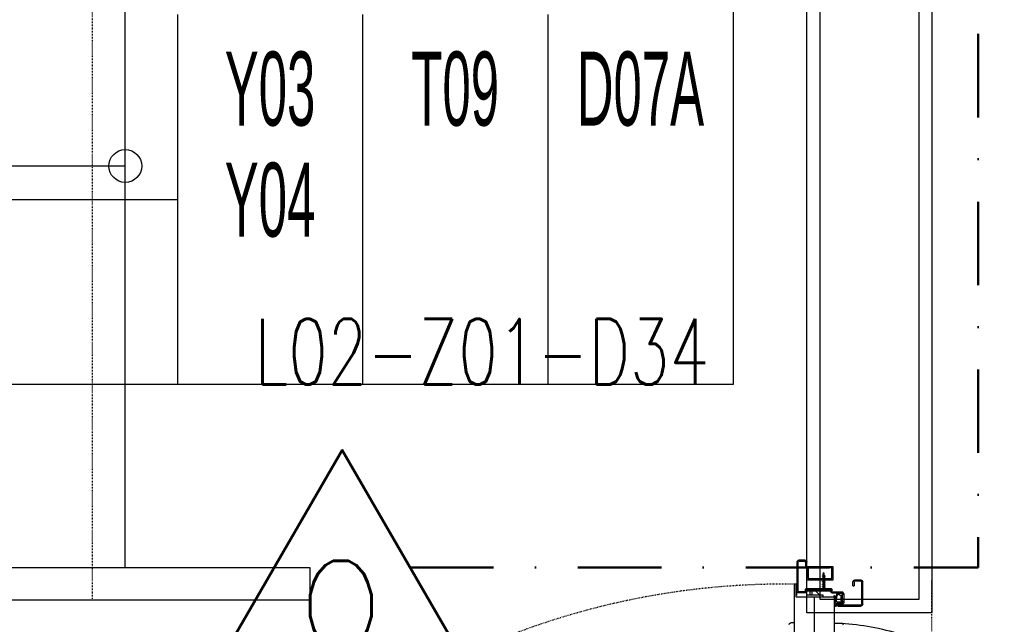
# Model space of a CAD drawing. Extents: x -3709 to 34975, y -230 to 8245.
# Drawn here: x 31241.8 to 31392.1, y 478.7 to 570.5 of the extents above; entities that cross this region are included whole.
import ezdxf
from ezdxf.enums import TextEntityAlignment as Align

# ---------------------------------------------------------------- set-up
doc = ezdxf.new("R2010")
doc.units = 0
doc.linetypes.add('DASHDOT', pattern=[25.4, 12.7, -6.35, 0, -6.35])
doc.linetypes.add('DOT2', pattern=[0.125, 0, -0.125])
doc.layers.get('0').update_dxf_attribs({"color": 9, "lineweight": 9})
for name, color, linetype, lineweight in [('00', 9, 'Continuous', 9), ('07', 9, 'Continuous', 9), ('14', 9, 'Continuous', 9), ('19', 9, 'Continuous', 9), ('19D', 9, 'DOT2', 9), ('21_MAHAL', 9, 'Continuous', 9), ('35', 9, 'Continuous', 9), ('E-DEDEKTÖR NUMARALARI', 20, 'Continuous', 30), ('E-KABLO', 7, 'Continuous', 30), ('E-OPTİK DUMAN DEDEKTÖRÜ', 7, 'Continuous', 30)]:
    doc.layers.add(name, color=color, linetype=linetype, lineweight=lineweight)
doc.styles.add('Arial', font='arial.ttf', dxfattribs={"height": 2.5})
doc.styles.add('E-YAZI', font='txttw.shx')
doc.styles.add('MuuM_TEXT-STANDART', font='ARIALN.TTF')

# ---------------------------------------------------------------- blocks, each defined once
blk = doc.blocks.new('p-yng-01')
at = {"linetype": 'Continuous'}
for p, q in [((114.01, 2.77), (114.01, 6.17)), ((114.19, 2.77), (114.19, 6.17)), ((114.32, 6.48), (117.69, 6.48)), ((117.69, 6.3), (114.32, 6.3)), ((117.82, 6.17), (117.82, 5.3)), ((118, 5.3), (118, 6.17)), ((117.69, 5.17), (117.1, 5.17)), ((117.1, 4.99), (117.1, 5.17)), ((117.1, 4.99), (117.69, 4.99)), ((114.25, 3.19), (114.37, 2.79)), ((114.42, 3.24), (114.54, 2.85)), ((114.65, 3.4), (114.44, 3.32)), ((114.45, 3.27), (114.54, 3.27)), ((115.88, 3.59), (114.55, 3.59)), ((114.55, 3.41), (115.88, 3.41)), ((114.55, 3.23), (114.55, 3.23)), ((114.67, 2.76), (114.66, 3.2)), ((115.71, 2.92), (115.64, 3.22)), ((115.96, 3.31), (115.82, 3.39)), ((116, 1.85), (116, 3.29)), ((116.18, 1.85), (116.18, 3.29)), ((52, 2.19), (115.31, 2.19)), ((114.22, 2.53), (113.96, 2.33)), ((114.23, 2.42), (114.02, 2.25)), ((115.54, 2.12), (115.17, 2.36)), ((115.35, 2.36), (115.59, 2.2)), ((115.41, -3.61), (115.41, 2.09)), ((115.88, 2.8), (115.71, 2.91)), ((115.99, 2.75), (115.92, 2.85)), ((116.3, 1.78), (116.33, 1.79)), ((116.41, 1.63), (116.38, 1.62)), ((116.52, -1.98), (116.52, 1.56)), ((116.7, -1.95), (116.7, 1.56)), ((115.7, 0.4), (115.41, 0.4)), ((115.7, -2), (115.7, 0.4)), ((116.32, -1.86), (116.32, 1.45)), ((116.32, 1.45), (116.52, 1.45)), ((115.7, -0.1), (116.32, -0.67)), ((115.7, -1.2), (116.32, -1.2)), ((115.7, -1.5), (116.32, -1.5)), ((115.41, -2), (115.7, -2)), ((116, -2.26), (116, -3.2)), ((116.18, -2.26), (116.18, -3.2)), ((116.3, -2.19), (116.33, -2.2)), ((116.52, -1.86), (116.32, -1.86)), ((116.41, -2.04), (116.38, -2.03)), ((116.7, -1.95), (116.7, -1.98)), ((120.1, -2), (120.1, -2.18)), ((120.1, -2.18), (120.69, -2.18)), ((120.81, -2.3), (120.81, -3.2)), ((120.99, -2.3), (120.99, -3.2)), ((52, -3.86), (117.3, -3.86)), ((117.4, -3.66), (115.46, -3.66)), ((117.3, -3.56), (115.6, -3.56)), ((115.6, -3.56), (115.6, -3.66)), ((116.3, -3.32), (120.69, -3.32)), ((116.3, -3.5), (120.69, -3.5)), ((117.4, -3.76), (117.4, -3.66))]:
    blk.add_line(p, q, dxfattribs=at)
at = {"ltscale": 2}
for p, q in [((111.43, 2.19), (111.43, 3.24)), ((111.46, -3.86), (111.46, -4.46))]:
    blk.add_line(p, q, dxfattribs=at)
for p, q in [((114.9, 3.41), (115.53, 3.41)), ((116.32, 0.57), (116.32, 0.79)), ((116.32, 0.51), (116.32, 0.3)), ((116.41, 0.63), (116.45, 0.63)), ((116.41, 0.45), (116.45, 0.45)), ((116.46, 0.63), (116.54, 0.63)), ((116.55, 0.63), (116.63, 0.63)), ((116.64, 0.63), (116.72, 0.63)), ((116.73, 0.63), (118.88, 0.63)), ((116.73, 0.63), (118.88, 0.63)), ((116.73, 0.63), (116.81, 0.63)), ((116.82, 0.63), (116.9, 0.63)), ((116.91, 0.63), (116.99, 0.63)), ((117, 0.63), (117.08, 0.63)), ((117.09, 0.63), (117.17, 0.63)), ((117.18, 0.63), (117.26, 0.63)), ((117.27, 0.63), (117.35, 0.63)), ((117.36, 0.63), (117.44, 0.63)), ((117.36, 0.63), (117.44, 0.63)), ((117.4, 0.63), (117.44, 0.63)), ((117.4, 0.63), (117.44, 0.63)), ((117.4, 0.45), (117.44, 0.45)), ((117.4, 0.45), (117.44, 0.45)), ((117.45, 0.63), (117.53, 0.63)), ((117.45, 0.63), (117.53, 0.63)), ((117.54, 0.63), (117.62, 0.63)), ((117.54, 0.63), (117.62, 0.63)), ((117.63, 0.63), (117.71, 0.63)), ((117.63, 0.63), (117.71, 0.63)), ((117.72, 0.63), (117.8, 0.63)), ((117.72, 0.63), (117.8, 0.63)), ((117.81, 0.63), (117.89, 0.63)), ((117.81, 0.63), (117.89, 0.63)), ((117.9, 0.63), (117.98, 0.63)), ((117.9, 0.63), (117.98, 0.63)), ((117.99, 0.63), (118.07, 0.63)), ((117.99, 0.63), (118.07, 0.63)), ((118.08, 0.63), (118.16, 0.63)), ((118.08, 0.63), (118.16, 0.63)), ((118.17, 0.63), (118.25, 0.63)), ((118.17, 0.63), (118.25, 0.63)), ((118.26, 0.63), (118.34, 0.63)), ((118.26, 0.63), (118.34, 0.63)), ((118.35, 0.63), (118.43, 0.63)), ((118.35, 0.63), (118.43, 0.63)), ((118.44, 0.63), (118.52, 0.63)), ((118.44, 0.63), (118.52, 0.63)), ((118.53, 0.63), (118.61, 0.63)), ((118.53, 0.63), (118.61, 0.63)), ((118.62, 0.63), (118.7, 0.63)), ((118.62, 0.63), (118.7, 0.63)), ((118.71, 0.63), (118.79, 0.63)), ((118.71, 0.63), (118.79, 0.63))]:
    blk.add_line(p, q)
at = {"ltscale": 15}
for p, q in [((116.32, 0.57), (116.36, 0.57)), ((116.32, 0.51), (116.36, 0.51)), ((116.35, 0.8), (116.41, 0.63)), ((116.35, 0.29), (116.41, 0.45)), ((116.6, 0.38), (116.41, 0.71)), ((116.61, 0.38), (116.42, 0.71)), ((116.44, 0.63), (116.43, 0.66)), ((116.55, 0.45), (116.45, 0.45)), ((116.69, 0.38), (116.5, 0.71)), ((116.7, 0.38), (116.51, 0.71)), ((116.53, 0.63), (116.52, 0.66)), ((116.64, 0.45), (116.57, 0.45)), ((116.78, 0.38), (116.59, 0.71)), ((116.61, 0.38), (116.59, 0.45)), ((116.79, 0.38), (116.6, 0.71)), ((116.62, 0.63), (116.61, 0.66)), ((116.73, 0.45), (116.66, 0.45)), ((116.87, 0.38), (116.68, 0.71)), ((116.7, 0.38), (116.68, 0.45)), ((116.88, 0.38), (116.69, 0.71)), ((116.71, 0.63), (116.7, 0.66)), ((116.82, 0.45), (116.75, 0.45)), ((116.96, 0.38), (116.77, 0.71)), ((116.79, 0.38), (116.77, 0.45)), ((116.97, 0.38), (116.78, 0.71)), ((116.8, 0.63), (116.79, 0.66)), ((116.84, 0.45), (118.88, 0.45)), ((116.84, 0.45), (118.88, 0.45)), ((116.91, 0.45), (116.84, 0.45)), ((117.05, 0.38), (116.86, 0.71)), ((116.88, 0.38), (116.86, 0.45)), ((117.06, 0.38), (116.87, 0.71)), ((116.89, 0.63), (116.88, 0.66)), ((117, 0.45), (116.93, 0.45)), ((117.14, 0.38), (116.95, 0.71)), ((116.97, 0.38), (116.95, 0.45)), ((117.15, 0.38), (116.96, 0.71)), ((116.98, 0.63), (116.97, 0.66)), ((117.09, 0.45), (117.02, 0.45)), ((117.23, 0.38), (117.04, 0.71)), ((117.06, 0.38), (117.04, 0.45)), ((117.24, 0.38), (117.05, 0.71)), ((117.07, 0.63), (117.06, 0.66)), ((117.18, 0.45), (117.11, 0.45)), ((117.32, 0.38), (117.13, 0.71)), ((117.15, 0.38), (117.13, 0.45)), ((117.33, 0.38), (117.14, 0.71)), ((117.16, 0.63), (117.15, 0.66)), ((117.27, 0.45), (117.2, 0.45)), ((117.41, 0.38), (117.22, 0.71)), ((117.41, 0.38), (117.22, 0.71)), ((117.24, 0.38), (117.22, 0.45)), ((117.42, 0.38), (117.23, 0.71)), ((117.42, 0.38), (117.23, 0.71)), ((117.25, 0.63), (117.24, 0.66)), ((117.36, 0.45), (117.29, 0.45)), ((117.5, 0.38), (117.31, 0.71)), ((117.5, 0.38), (117.31, 0.71)), ((117.33, 0.38), (117.31, 0.45)), ((117.51, 0.38), (117.32, 0.71)), ((117.51, 0.38), (117.32, 0.71)), ((117.34, 0.63), (117.33, 0.66)), ((117.45, 0.45), (117.38, 0.45)), ((117.45, 0.45), (117.38, 0.45)), ((117.59, 0.38), (117.4, 0.71)), ((117.59, 0.38), (117.4, 0.71)), ((117.59, 0.38), (117.4, 0.71)), ((117.59, 0.38), (117.4, 0.71)), ((117.42, 0.38), (117.4, 0.45)), ((117.42, 0.38), (117.4, 0.45)), ((117.6, 0.38), (117.41, 0.71)), ((117.6, 0.38), (117.41, 0.71)), ((117.6, 0.38), (117.41, 0.71)), ((117.6, 0.38), (117.41, 0.71)), ((117.43, 0.63), (117.42, 0.66)), ((117.43, 0.63), (117.42, 0.66)), ((117.43, 0.63), (117.42, 0.66)), ((117.43, 0.63), (117.42, 0.66)), ((117.54, 0.45), (117.44, 0.45)), ((117.54, 0.45), (117.44, 0.45)), ((117.54, 0.45), (117.47, 0.45)), ((117.54, 0.45), (117.47, 0.45)), ((117.68, 0.38), (117.49, 0.71)), ((117.68, 0.38), (117.49, 0.71)), ((117.51, 0.38), (117.49, 0.45)), ((117.51, 0.38), (117.49, 0.45)), ((117.69, 0.38), (117.5, 0.71)), ((117.69, 0.38), (117.5, 0.71)), ((117.52, 0.63), (117.51, 0.66)), ((117.52, 0.63), (117.51, 0.66)), ((117.63, 0.45), (117.56, 0.45)), ((117.63, 0.45), (117.56, 0.45)), ((117.77, 0.38), (117.58, 0.71)), ((117.77, 0.38), (117.58, 0.71)), ((117.6, 0.38), (117.58, 0.45)), ((117.6, 0.38), (117.58, 0.45)), ((117.6, 0.38), (117.58, 0.45)), ((117.6, 0.38), (117.58, 0.45)), ((117.78, 0.38), (117.59, 0.71)), ((117.78, 0.38), (117.59, 0.71)), ((117.61, 0.63), (117.6, 0.66)), ((117.61, 0.63), (117.6, 0.66)), ((117.72, 0.45), (117.65, 0.45)), ((117.72, 0.45), (117.65, 0.45)), ((117.86, 0.38), (117.67, 0.71)), ((117.86, 0.38), (117.67, 0.71)), ((117.69, 0.38), (117.67, 0.45)), ((117.69, 0.38), (117.67, 0.45)), ((117.87, 0.38), (117.68, 0.71)), ((117.87, 0.38), (117.68, 0.71)), ((117.7, 0.63), (117.69, 0.66)), ((117.7, 0.63), (117.69, 0.66)), ((117.81, 0.45), (117.74, 0.45)), ((117.81, 0.45), (117.74, 0.45)), ((117.95, 0.38), (117.76, 0.71)), ((117.95, 0.38), (117.76, 0.71)), ((117.78, 0.38), (117.76, 0.45)), ((117.78, 0.38), (117.76, 0.45)), ((117.96, 0.38), (117.77, 0.71)), ((117.96, 0.38), (117.77, 0.71)), ((117.79, 0.63), (117.78, 0.66)), ((117.79, 0.63), (117.78, 0.66)), ((117.9, 0.45), (117.83, 0.45)), ((117.9, 0.45), (117.83, 0.45)), ((118.04, 0.38), (117.85, 0.71)), ((118.04, 0.38), (117.85, 0.71)), ((117.87, 0.38), (117.85, 0.45)), ((117.87, 0.38), (117.85, 0.45)), ((118.05, 0.38), (117.86, 0.71)), ((118.05, 0.38), (117.86, 0.71)), ((117.88, 0.63), (117.87, 0.66)), ((117.88, 0.63), (117.87, 0.66)), ((117.99, 0.45), (117.92, 0.45)), ((117.99, 0.45), (117.92, 0.45)), ((118.13, 0.38), (117.94, 0.71)), ((118.13, 0.38), (117.94, 0.71)), ((117.96, 0.38), (117.94, 0.45)), ((117.96, 0.38), (117.94, 0.45)), ((118.14, 0.38), (117.95, 0.71)), ((118.14, 0.38), (117.95, 0.71)), ((117.97, 0.63), (117.96, 0.66)), ((117.97, 0.63), (117.96, 0.66)), ((118.08, 0.45), (118.01, 0.45)), ((118.08, 0.45), (118.01, 0.45)), ((118.22, 0.38), (118.03, 0.71)), ((118.22, 0.38), (118.03, 0.71)), ((118.05, 0.38), (118.03, 0.45)), ((118.05, 0.38), (118.03, 0.45)), ((118.23, 0.38), (118.04, 0.71)), ((118.23, 0.38), (118.04, 0.71)), ((118.06, 0.63), (118.05, 0.66)), ((118.06, 0.63), (118.05, 0.66)), ((118.17, 0.45), (118.1, 0.45)), ((118.17, 0.45), (118.1, 0.45)), ((118.31, 0.38), (118.12, 0.71)), ((118.31, 0.38), (118.12, 0.71)), ((118.14, 0.38), (118.12, 0.45)), ((118.14, 0.38), (118.12, 0.45)), ((118.32, 0.38), (118.13, 0.71)), ((118.32, 0.38), (118.13, 0.71)), ((118.15, 0.63), (118.14, 0.66)), ((118.15, 0.63), (118.14, 0.66)), ((118.26, 0.45), (118.19, 0.45)), ((118.26, 0.45), (118.19, 0.45)), ((118.4, 0.38), (118.21, 0.71)), ((118.4, 0.38), (118.21, 0.71)), ((118.23, 0.38), (118.21, 0.45)), ((118.23, 0.38), (118.21, 0.45)), ((118.41, 0.38), (118.22, 0.71)), ((118.41, 0.38), (118.22, 0.71)), ((118.24, 0.63), (118.23, 0.66)), ((118.24, 0.63), (118.23, 0.66)), ((118.35, 0.45), (118.28, 0.45)), ((118.35, 0.45), (118.28, 0.45)), ((118.49, 0.38), (118.3, 0.71)), ((118.49, 0.38), (118.3, 0.71)), ((118.32, 0.38), (118.3, 0.45)), ((118.32, 0.38), (118.3, 0.45)), ((118.5, 0.38), (118.31, 0.71)), ((118.5, 0.38), (118.31, 0.71)), ((118.33, 0.63), (118.32, 0.66)), ((118.33, 0.63), (118.32, 0.66)), ((118.44, 0.45), (118.37, 0.45)), ((118.44, 0.45), (118.37, 0.45)), ((118.58, 0.38), (118.39, 0.71)), ((118.58, 0.38), (118.39, 0.71)), ((118.58, 0.38), (118.39, 0.71)), ((118.58, 0.38), (118.39, 0.71)), ((118.41, 0.38), (118.39, 0.45)), ((118.41, 0.38), (118.39, 0.45)), ((118.59, 0.38), (118.4, 0.71)), ((118.59, 0.38), (118.4, 0.71)), ((118.59, 0.38), (118.4, 0.71)), ((118.59, 0.38), (118.4, 0.71)), ((118.42, 0.63), (118.41, 0.66)), ((118.42, 0.63), (118.41, 0.66)), ((118.42, 0.63), (118.41, 0.66)), ((118.42, 0.63), (118.41, 0.66)), ((118.53, 0.45), (118.46, 0.45)), ((118.53, 0.45), (118.46, 0.45)), ((118.53, 0.45), (118.46, 0.45)), ((118.53, 0.45), (118.46, 0.45)), ((118.67, 0.38), (118.48, 0.71)), ((118.67, 0.38), (118.48, 0.71)), ((118.5, 0.38), (118.48, 0.45)), ((118.5, 0.38), (118.48, 0.45)), ((118.68, 0.38), (118.49, 0.71)), ((118.68, 0.38), (118.49, 0.71)), ((118.51, 0.63), (118.5, 0.66)), ((118.51, 0.63), (118.5, 0.66)), ((118.62, 0.45), (118.55, 0.45)), ((118.62, 0.45), (118.55, 0.45)), ((118.76, 0.38), (118.57, 0.71)), ((118.76, 0.38), (118.57, 0.71)), ((118.59, 0.38), (118.57, 0.45)), ((118.59, 0.38), (118.57, 0.45)), ((118.59, 0.38), (118.57, 0.45)), ((118.59, 0.38), (118.57, 0.45)), ((118.77, 0.38), (118.58, 0.71)), ((118.77, 0.38), (118.58, 0.71)), ((118.6, 0.63), (118.59, 0.66)), ((118.6, 0.63), (118.59, 0.66)), ((118.71, 0.45), (118.64, 0.45)), ((118.71, 0.45), (118.64, 0.45)), ((118.85, 0.38), (118.66, 0.71)), ((118.85, 0.38), (118.66, 0.71)), ((118.68, 0.38), (118.66, 0.45)), ((118.68, 0.38), (118.66, 0.45)), ((118.86, 0.38), (118.67, 0.71)), ((118.86, 0.38), (118.67, 0.71)), ((118.69, 0.63), (118.68, 0.66)), ((118.69, 0.63), (118.68, 0.66)), ((118.8, 0.45), (118.73, 0.45)), ((118.8, 0.45), (118.73, 0.45)), ((118.77, 0.38), (118.75, 0.45)), ((118.77, 0.38), (118.75, 0.45)), ((118.89, 0.45), (118.82, 0.45)), ((118.89, 0.45), (118.82, 0.45)), ((118.86, 0.38), (118.84, 0.45)), ((118.86, 0.38), (118.84, 0.45)), ((118.88, 0.63), (118.88, 0.45)), ((118.88, 0.63), (119, 0.6)), ((118.88, 0.63), (118.88, 0.45)), ((118.88, 0.63), (119, 0.6)), ((119, 0.49), (118.88, 0.45)), ((119, 0.49), (118.88, 0.45)), ((119, 0.6), (119.05, 0.54)), ((119, 0.6), (119.05, 0.54)), ((119, 0.49), (119.05, 0.54)), ((119, 0.49), (119.05, 0.54))]:
    blk.add_line(p, q, dxfattribs=at)
at = {"linetype": 'DOT2'}
blk.add_lwpolyline([(2, 17), (118, 17)], dxfattribs=at)
for points in [[(118, -2), (118, 2), (120, 2), (120, -2)], [(118.2, -1.8), (118.2, 1.8), (119.8, 1.8), (119.8, -1.8)]]:
    blk.add_lwpolyline(points, close=True)
at = {"ltscale": 0.29}
blk.add_lwpolyline([(4.69, -0.83), (115.31, -0.84)], dxfattribs=at)
at = {"linetype": 'Continuous'}
blk.add_lwpolyline([(120.1, -2), (120.69, -2)], dxfattribs=at)
at = {"ltscale": 2}
for centre, radius, start, end in [((74.27, 0.95), 37.22, 3.5277, 17.6198), ((111.18, 3.24), 0.247, 0, 90), ((111.21, -4.46), 0.249, 270, 0)]:
    blk.add_arc(centre, radius, start, end, dxfattribs=at)
at = {"linetype": 'Continuous'}
for centre, radius, start, end in [((114.32, 6.17), 0.309, 90, 180), ((114.32, 6.17), 0.13, 90, 180), ((117.69, 6.17), 0.309, 0, 90), ((117.69, 6.17), 0.13, 0, 90), ((117.69, 5.3), 0.309, 270, 0), ((117.69, 5.3), 0.13, 270, 0), ((114.55, 3.28), 0.309, 90, 197.1401), ((114.55, 3.28), 0.13, 90, 197.1418), ((114.45, 3.3), 0.0223, 108.7437, 270.5768), ((114.88, 3), 0.405, 158.9385, 186.6378), ((114.68, 3.1), 0.183, 133.9397, 165.2815), ((114.54, 3.25), 0.0235, 319.4517, 89.2708), ((114.71, 3.26), 0.153, 80.0535, 110.8261), ((114.72, 3.2), 0.0575, 78.927, 180.5589), ((115.17, 5.51), 2.3, 258.9216, 280.7583), ((115.23, 6.23), 2.87, 260.0535, 279.983), ((115.61, 3.22), 0.0358, 12.7963, 100.7526), ((115.75, 3.27), 0.141, 59.6032, 99.9823), ((115.88, 3.29), 0.299, 0, 90), ((115.88, 3.29), 0.12, 0, 90), ((115.91, 3.21), 0.0282, 122.7869, 202.9715), ((115.96, 3.23), 0.0871, 202.9715, 276.2403), ((116.32, 2.57), 0.784, 117.6065, 122.7746), ((115.94, 3.03), 0.0377, 100.8896, 191.8339), ((115.99, 3.04), 0.0905, 191.8362, 245.8024), ((115.9, 3.22), 0.157, 280.8852, 300.6987), ((115.94, 3.29), 0.0235, 297.6046, 58.1171), ((115.97, 3.12), 0.0312, 296.5742, 79.1214), ((113.99, 2.29), 0.0479, 127.7999, 307.799), ((114.28, 2.77), 0.274, 180, 17.1381), ((114.28, 2.77), 0.0948, 180, 17.135), ((114.24, 2.51), 0.0288, 75.9835, 127.802), ((114.26, 2.38), 0.0479, 77.0081, 128.1521), ((114.3, 2.74), 0.216, 255.9716, 351.3211), ((114.91, 5.19), 2.83, 257.0027, 274.7984), ((114.53, 2.96), 0.0518, 190.2073, 220.1948), ((114.41, 2.86), 0.108, 8.7152, 40.191), ((113.72, 2.82), 0.796, 352.0768, 4.0277), ((114.71, 2.59), 0.0767, 158.0376, 264.1708), ((114.26, 2.77), 0.403, 338.0363, 358.7061), ((114.95, 4.91), 2.41, 264.1712, 278.5473), ((115.15, 2.33), 0.0383, 57.2978, 94.7896), ((115.08, 4.02), 1.51, 278.3106, 301.2851), ((115.31, 2.09), 0.0998, 0, 90), ((115.36, 2.37), 0.0192, 106.9479, 237.377), ((114.1, 6.49), 4.28, 286.9493, 295.3125), ((115.56, 2.16), 0.0479, 237.3001, 57.3001), ((115.73, 2.93), 0.0188, 192.801, 227.5728), ((115.84, 2.77), 0.0479, 304.2545, 45.9802), ((115.94, 2.87), 0.0282, 99.2313, 206.2041), ((115.9, 2.71), 0.0959, 290.7866, 25.9631), ((115.95, 2.85), 0.049, 76.7573, 99.235), ((115.87, 2.86), 0.133, 31.1222, 51.1373), ((115.96, 2.92), 0.0264, 271.0359, 352.6217), ((115.97, 2.92), 0.0132, 352.6226, 31.1295), ((116.26, 1.85), 0.259, 180, 296.785), ((116.26, 1.85), 0.0798, 180, 296.7885), ((116.44, 1.56), 0.259, 0, 116.787), ((116.44, 1.56), 0.0798, 0, 116.7916), ((116.26, -2.26), 0.259, 63.215, 180), ((116.26, -2.26), 0.0798, 63.2115, 180), ((116.44, -1.97), 0.259, 243.211, 358.8975), ((116.44, -1.97), 0.0798, 243.2084, 356.4148), ((120.69, -2.3), 0.299, 0, 90), ((120.69, -2.3), 0.12, 0, 90), ((115.46, -3.61), 0.0499, 180, 270), ((116.3, -3.2), 0.299, 180, 270), ((116.3, -3.2), 0.12, 180, 270), ((117.3, -3.66), 0.0998, 0, 90), ((117.3, -3.76), 0.0998, 270, 0), ((120.69, -3.2), 0.12, 270, 0), ((120.69, -3.2), 0.299, 270, 0)]:
    blk.add_arc(centre, radius, start, end, dxfattribs=at)
at = {"ltscale": 15}
for centre, radius, start, end in [((116.34, 0.79), 0.015, 29.9136, 180), ((116.34, 0.3), 0.015, 180, 330.0864), ((116.36, 0.54), 0.0291, 270, 90), ((116.41, 0.71), 0.00583, 29.6796, 209.6796), ((116.5, 0.71), 0.00583, 29.6796, 209.6796), ((116.59, 0.71), 0.00583, 29.6796, 209.6796), ((116.6, 0.38), 0.00583, 209.6796, 29.6796), ((116.68, 0.71), 0.00583, 29.6796, 209.6796), ((116.69, 0.38), 0.00583, 209.6796, 29.6796), ((116.77, 0.71), 0.00583, 29.6796, 209.6796), ((116.78, 0.38), 0.00583, 209.6796, 29.6796), ((116.86, 0.71), 0.00583, 29.6796, 209.6796), ((116.87, 0.38), 0.00583, 209.6796, 29.6796), ((116.95, 0.71), 0.00583, 29.6796, 209.6796), ((116.96, 0.38), 0.00583, 209.6796, 29.6796), ((117.04, 0.71), 0.00583, 29.6796, 209.6796), ((117.05, 0.38), 0.00583, 209.6796, 29.6796), ((117.13, 0.71), 0.00583, 29.6796, 209.6796), ((117.14, 0.38), 0.00583, 209.6796, 29.6796), ((117.22, 0.71), 0.00583, 29.6796, 209.6796), ((117.23, 0.38), 0.00583, 209.6796, 29.6796), ((117.31, 0.71), 0.00583, 29.6796, 209.6796), ((117.32, 0.38), 0.00583, 209.6796, 29.6796), ((117.4, 0.71), 0.00583, 29.6796, 209.6796), ((117.4, 0.71), 0.00583, 29.6796, 209.6796), ((117.4, 0.71), 0.00583, 29.6796, 209.6796), ((117.4, 0.71), 0.00583, 29.6796, 209.6796), ((117.41, 0.38), 0.00583, 209.6796, 29.6796), ((117.41, 0.38), 0.00583, 209.6796, 29.6796), ((117.49, 0.71), 0.00583, 29.6796, 209.6796), ((117.49, 0.71), 0.00583, 29.6796, 209.6796), ((117.5, 0.38), 0.00583, 209.6796, 29.6796), ((117.5, 0.38), 0.00583, 209.6796, 29.6796), ((117.58, 0.71), 0.00583, 29.6796, 209.6796), ((117.58, 0.71), 0.00583, 29.6796, 209.6796), ((117.59, 0.38), 0.00583, 209.6796, 29.6796), ((117.59, 0.38), 0.00583, 209.6796, 29.6796), ((117.59, 0.38), 0.00583, 209.6796, 29.6796), ((117.59, 0.38), 0.00583, 209.6796, 29.6796), ((117.67, 0.71), 0.00583, 29.6796, 209.6796), ((117.67, 0.71), 0.00583, 29.6796, 209.6796), ((117.68, 0.38), 0.00583, 209.6796, 29.6796), ((117.68, 0.38), 0.00583, 209.6796, 29.6796), ((117.76, 0.71), 0.00583, 29.6796, 209.6796), ((117.76, 0.71), 0.00583, 29.6796, 209.6796), ((117.77, 0.38), 0.00583, 209.6796, 29.6796), ((117.77, 0.38), 0.00583, 209.6796, 29.6796), ((117.85, 0.71), 0.00583, 29.6796, 209.6796), ((117.85, 0.71), 0.00583, 29.6796, 209.6796), ((117.86, 0.38), 0.00583, 209.6796, 29.6796), ((117.86, 0.38), 0.00583, 209.6796, 29.6796), ((117.94, 0.71), 0.00583, 29.6796, 209.6796), ((117.94, 0.71), 0.00583, 29.6796, 209.6796), ((117.95, 0.38), 0.00583, 209.6796, 29.6796), ((117.95, 0.38), 0.00583, 209.6796, 29.6796), ((118.03, 0.71), 0.00583, 29.6796, 209.6796), ((118.03, 0.71), 0.00583, 29.6796, 209.6796), ((118.04, 0.38), 0.00583, 209.6796, 29.6796), ((118.04, 0.38), 0.00583, 209.6796, 29.6796), ((118.12, 0.71), 0.00583, 29.6796, 209.6796), ((118.12, 0.71), 0.00583, 29.6796, 209.6796), ((118.13, 0.38), 0.00583, 209.6796, 29.6796), ((118.13, 0.38), 0.00583, 209.6796, 29.6796), ((118.21, 0.71), 0.00583, 29.6796, 209.6796), ((118.21, 0.71), 0.00583, 29.6796, 209.6796), ((118.22, 0.38), 0.00583, 209.6796, 29.6796), ((118.22, 0.38), 0.00583, 209.6796, 29.6796), ((118.3, 0.71), 0.00583, 29.6796, 209.6796), ((118.3, 0.71), 0.00583, 29.6796, 209.6796), ((118.31, 0.38), 0.00583, 209.6796, 29.6796), ((118.31, 0.38), 0.00583, 209.6796, 29.6796), ((118.39, 0.71), 0.00583, 29.6796, 209.6796), ((118.39, 0.71), 0.00583, 29.6796, 209.6796), ((118.39, 0.71), 0.00583, 29.6796, 209.6796), ((118.39, 0.71), 0.00583, 29.6796, 209.6796), ((118.4, 0.38), 0.00583, 209.6796, 29.6796), ((118.4, 0.38), 0.00583, 209.6796, 29.6796), ((118.48, 0.71), 0.00583, 29.6796, 209.6796), ((118.48, 0.71), 0.00583, 29.6796, 209.6796), ((118.49, 0.38), 0.00583, 209.6796, 29.6796), ((118.49, 0.38), 0.00583, 209.6796, 29.6796), ((118.49, 0.38), 0.00583, 209.6796, 29.6796), ((118.49, 0.38), 0.00583, 209.6796, 29.6796), ((118.57, 0.71), 0.00583, 29.6796, 209.6796), ((118.57, 0.71), 0.00583, 29.6796, 209.6796), ((118.58, 0.38), 0.00583, 209.6796, 29.6796), ((118.58, 0.38), 0.00583, 209.6796, 29.6796), ((118.58, 0.38), 0.00583, 209.6796, 29.6796), ((118.58, 0.38), 0.00583, 209.6796, 29.6796), ((118.66, 0.71), 0.00583, 29.6796, 209.6796), ((118.66, 0.71), 0.00583, 29.6796, 209.6796), ((118.67, 0.38), 0.00583, 209.6796, 29.6796), ((118.67, 0.38), 0.00583, 209.6796, 29.6796), ((118.76, 0.38), 0.00583, 209.6796, 29.6796), ((118.76, 0.38), 0.00583, 209.6796, 29.6796), ((118.85, 0.38), 0.00583, 209.6796, 29.6796), ((118.85, 0.38), 0.00583, 209.6796, 29.6796), ((119.06, 0.78), 0.235, 217.8975, 265.639), ((119.06, 0.78), 0.235, 217.8975, 265.639), ((119.06, 0.31), 0.235, 94.361, 142.1025), ((119.06, 0.31), 0.235, 94.361, 142.1025)]:
    blk.add_arc(centre, radius, start, end, dxfattribs=at)
at = {"linetype": 'DOT2'}
blk.add_arc((2, -5.39), 115.41, 269.9997, 0.8132, dxfattribs=at)
blk = doc.blocks.new('0_roomno2')
blk.add_lwpolyline([(19.375, -10.5), (0, -10.5), (0, 0), (19.375, 0)], close=True)
for points in [[(8.125, -3), (8.125, -10.5)], [(11.875, -3), (11.875, -10.5)], [(15.625, -3), (15.625, -10.5)], [(0, -6.75), (8.125, -6.75)]]:
    blk.add_lwpolyline(points)
at = {"style": 'Arial'}
blk.add_attdef('ODANO', (0, 1.17), '', height=2, dxfattribs=at)
blk.add_attdef('MEKANADI', text='', height=2, dxfattribs=at).set_placement((0.35, -3), align=Align.BOTTOM_LEFT)
at = {"style": 'MuuM_TEXT-STANDART', "width": 0.6}
for tag, p in [('YER01', (10, -4.5)), ('TAVAN01', (13.75, -4.5)), ('DUVAR01', (17.5, -4.5)), ('YER02', (10, -6.75)), ('TAVAN02', (13.75, -6.75)), ('DUVAR02', (17.5, -6.75)), ('YER03', (10, -9)), ('TAVAN03', (13.75, -9)), ('DUVAR03', (17.5, -9))]:
    blk.add_attdef(tag, text='', height=1.5, dxfattribs=at).set_placement(p, align=Align.MIDDLE_CENTER)
for tag, p in [('M2', (0.35, -4.875)), ('TEMIZTAVANYUKSEKLIGI', (1.8, -8.608))]:
    blk.add_attdef(tag, text='', height=1.5, dxfattribs=at).set_placement(p, align=Align.MIDDLE_LEFT)
blk = doc.blocks.new('*U523')
blk.add_lwpolyline([(0, 0), (0, 504)])
blk.add_circle((0, 0), 5)
blk = doc.blocks.new('MERDVN2.KAT')
at = {"layer": '19', "linetype": 'Continuous'}
blk.add_lwpolyline([(17212.84, -297.5), (17212.84, -179.5)], dxfattribs=at)
at = {"layer": '19'}
blk.add_lwpolyline([(17044.84, -297.5), (17240.84, -297.5), (17240.84, -297.5), (17240.84, -302.5), (17240.84, -302.5), (17047.17, -302.5)], dxfattribs=at)
at = {"layer": '19D'}
blk.add_lwpolyline([(17207.84, -302.5), (17207.84, -179.5)], dxfattribs=at)
at = {"layer": '19', "xscale": 0.5, "yscale": 0.5, "zscale": 0.5, "rotation": 90}
blk.add_blockref('*U523', (17212.84, -236.5), dxfattribs=at)
blk = doc.blocks.new('100_OPTİK DUMAN DEDEKTÖRÜ 085')
at = {"layer": 'E-OPTİK DUMAN DEDEKTÖRÜ', "color": 4}
blk.add_lwpolyline([(2.059, 0), (0, 3.566), (-2.059, 0)], close=True, dxfattribs=at)
at = {"layer": 'E-OPTİK DUMAN DEDEKTÖRÜ', "color": 3, "style": 'E-YAZI'}
blk.add_text('O', height=1.36, dxfattribs=at).set_placement((-0.022, 1.201), align=Align.MIDDLE)

msp = doc.modelspace()

# ---------------------------------------------------------------- linework, layer by layer
at = {"layer": '00'}
msp.add_lwpolyline([(31378.33, 622.4), (31378.33, 622.4), (31378.33, 622.4), (31378.33, 622.4), (31378.33, 482.4), (31363.33, 482.4), (31363.33, 622.4), (31378.33, 622.4)], close=True, dxfattribs=at)
at = {"layer": '14'}
msp.add_lwpolyline([(31465.62, 744.4), (31465.62, 740.4), (31380.33, 740.4), (31380.33, 480.4), (31361.33, 480.4), (31361.33, 620.4), (31361.33, 620.4), (31361.33, 620.4), (30830.33, 620.4), (30830.33, 354.4), (31361.33, 354.4), (31361.33, 354.4), (31361.33, 354.4), (31361.33, 374.4), (31380.33, 374.4), (31380.33, 334.4), (31576.33, 334.4), (31576.33, 394.4), (31636.39, 394.4), (31636.33, 740.4), (31571.62, 740.4), (31571.62, 744.4)], dxfattribs=at)
at = {"layer": '35'}
msp.add_lwpolyline([(31200.33, 472.4), (31200.33, 472.4), (31200.33, 354.4), (31230.84, 354.4), (31230.84, 354.4), (31361.33, 354.4), (31361.33, 374.4), (31380.33, 374.4), (31380.33, 334.4), (31576.33, 334.4), (31576.33, 394.4), (31636.39, 394.4), (31636.33, 740.4), (31380.33, 740.4), (31380.33, 480.4), (31361.33, 480.4), (31361.33, 620.4), (31232.84, 620.4), (31232.84, 620.4), (31200.33, 620.4), (31200.33, 502.4), (31200.33, 502.4), (31200.33, 472.4)], dxfattribs=at)
at = {"layer": 'E-KABLO', "color": 6, "linetype": 'DASHDOT'}
for p in [(31387.33, 695.88), (31301.05, 487.3)]:
    msp.add_line(p, (31387.33, 487.3), dxfattribs=at)

# ---------------------------------------------------------------- block references
msp.add_blockref('MERDVN2.KAT', (14044.98, 784.8))
at = {"layer": '07', "xscale": -1, "rotation": 270.0000000000001}
msp.add_blockref('p-yng-01', (31363.33, 367.4), dxfattribs=at)
at = {"layer": '21_MAHAL'}
ref = msp.add_blockref('0_roomno2', (31204.8, 593.82), dxfattribs=dict(at, xscale=7.5, yscale=7.5, zscale=7.5))
ref.add_attrib('YER01', 'Y03', dxfattribs={"layer": '0', "height": 11.25, "style": 'MuuM_TEXT-STANDART', "width": 0.6}).set_placement((31279.8, 560.07), align=Align.MIDDLE_CENTER)
ref.add_attrib('TAVAN01', 'T09', dxfattribs={"layer": '0', "height": 11.25, "style": 'MuuM_TEXT-STANDART', "width": 0.6}).set_placement((31307.92, 560.07), align=Align.MIDDLE_CENTER)
ref.add_attrib('DUVAR01', 'D07A', dxfattribs={"layer": '0', "height": 11.25, "style": 'MuuM_TEXT-STANDART', "width": 0.6}).set_placement((31336.05, 560.07), align=Align.MIDDLE_CENTER)
ref.add_attrib('YER02', 'Y04', dxfattribs={"layer": '0', "height": 11.25, "style": 'MuuM_TEXT-STANDART', "width": 0.6}).set_placement((31279.8, 543.19), align=Align.MIDDLE_CENTER)
at = {"layer": 'E-OPTİK DUMAN DEDEKTÖRÜ', "xscale": 10, "yscale": 10, "zscale": 10}
msp.add_blockref('100_OPTİK DUMAN DEDEKTÖRÜ 085', (31290.76, 469.47), dxfattribs=at)

# ---------------------------------------------------------------- texts
at = {"layer": 'E-DEDEKTÖR NUMARALARI', "style": 'E-YAZI', "width": 0.7}
msp.add_text('L02-Z01-D34', height=10, dxfattribs=at).set_placement((31277.46, 515.07))

doc.saveas('drawing.dxf')
